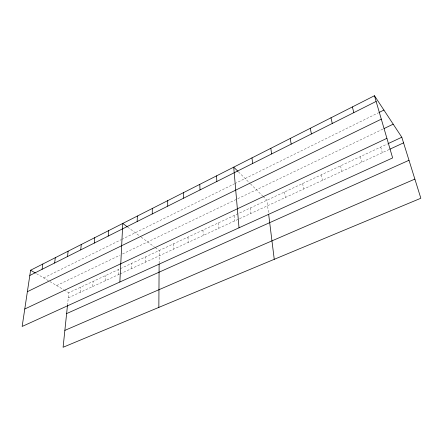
<?xml version="1.0" encoding="UTF-8"?>
<svg xmlns="http://www.w3.org/2000/svg" width="443" height="443" viewBox="0 0 443 443"><rect width="100%" height="100%" fill="white"/><g stroke="black" fill="none" stroke-linecap="round" stroke-linejoin="round"><path stroke-width="0.33" stroke-dasharray="2.21 1.66" d="M159.126 263.33L159.209 250.522L154.801 247.249M145.221 262.278L145.337 257.001M131.61 268.569L131.804 263.319M118.331 274.71L118.602 269.482M105.368 280.701L105.711 275.507M92.709 286.555L93.119 281.383M80.349 292.269L80.825 287.125M67.486 305.382L68.809 292.734L387.564 143.886M43.652 277.916L121.166 239.68M121.775 239.381L234.192 183.923M234.801 183.624L378.477 112.755M56.638 285.563L120.025 255.168M122.501 253.977L237.166 198.996M237.769 198.702L383.422 128.858M68.272 297.851L119.538 274.151M120.142 273.874L389.198 149.496M36.531 273.719L63.593 289.661M64.174 290.004L68.809 292.734M127.65 227.082L140.636 236.728M141.179 237.127L154.247 246.84M238.478 171.89L250.04 183.413M250.528 183.9L262.616 195.95M263.092 196.421L266.907 200.23L268.519 213.172M380.753 147.065L382.326 152.674M360.342 156.595L361.743 162.188M340.54 165.843L341.78 171.413M321.319 174.819L322.41 180.367M302.658 183.535L303.605 189.061M284.528 192.002L285.336 197.506M250.278 207.994L250.843 213.454M234.087 215.553L234.541 220.991M218.327 222.918L218.67 228.328M202.972 230.083L203.215 235.471M188.009 237.071L188.153 242.432M173.423 243.883L173.479 249.215"/><path stroke-width="0.66" d="M158.849 307.387L159.12 264.017M152.231 213.952L152.314 208.459M137.164 221.528L137.341 216.057M119.865 282.008L122.766 223.455L127.108 226.678M108.214 236.075L108.568 230.659M94.298 243.069L94.736 237.675M80.742 249.885L81.257 244.514M67.486 305.382L63.094 347.273L420.85 198.248L401.801 137.236L374.462 95.727L30.6 270.224L22.15 326.458L392.636 157.924L374.462 95.727M67.524 256.525L68.117 251.187M54.639 263.004L55.303 257.688M42.074 269.322L42.799 264.034M29.808 275.48L376.129 101.425M379.081 112.456L383.909 110.069M27.372 291.688L381.307 119.145M384.031 128.564L393.196 124.167M24.769 309.009L386.911 138.332M388.184 143.598L401.801 137.236M389.818 149.208L403.556 142.856M66.622 313.594L409 160.288M64.861 330.389L414.875 179.099M30.6 270.224L35.346 273.021M238.002 171.413L233.721 167.149L239.021 227.807M352.368 106.935L353.835 112.633M330.987 117.788L332.267 123.47M310.294 128.287L311.396 133.958M290.248 138.46L291.184 144.119M270.823 148.316L271.598 153.959M268.685 214.528L274.25 259.316M251.989 157.874L252.615 163.5M216.505 175.882L216.865 181.469M199.776 184.371L200.02 189.936M183.513 192.622L183.64 198.165M167.703 200.651L167.72 206.167"/></g></svg>
